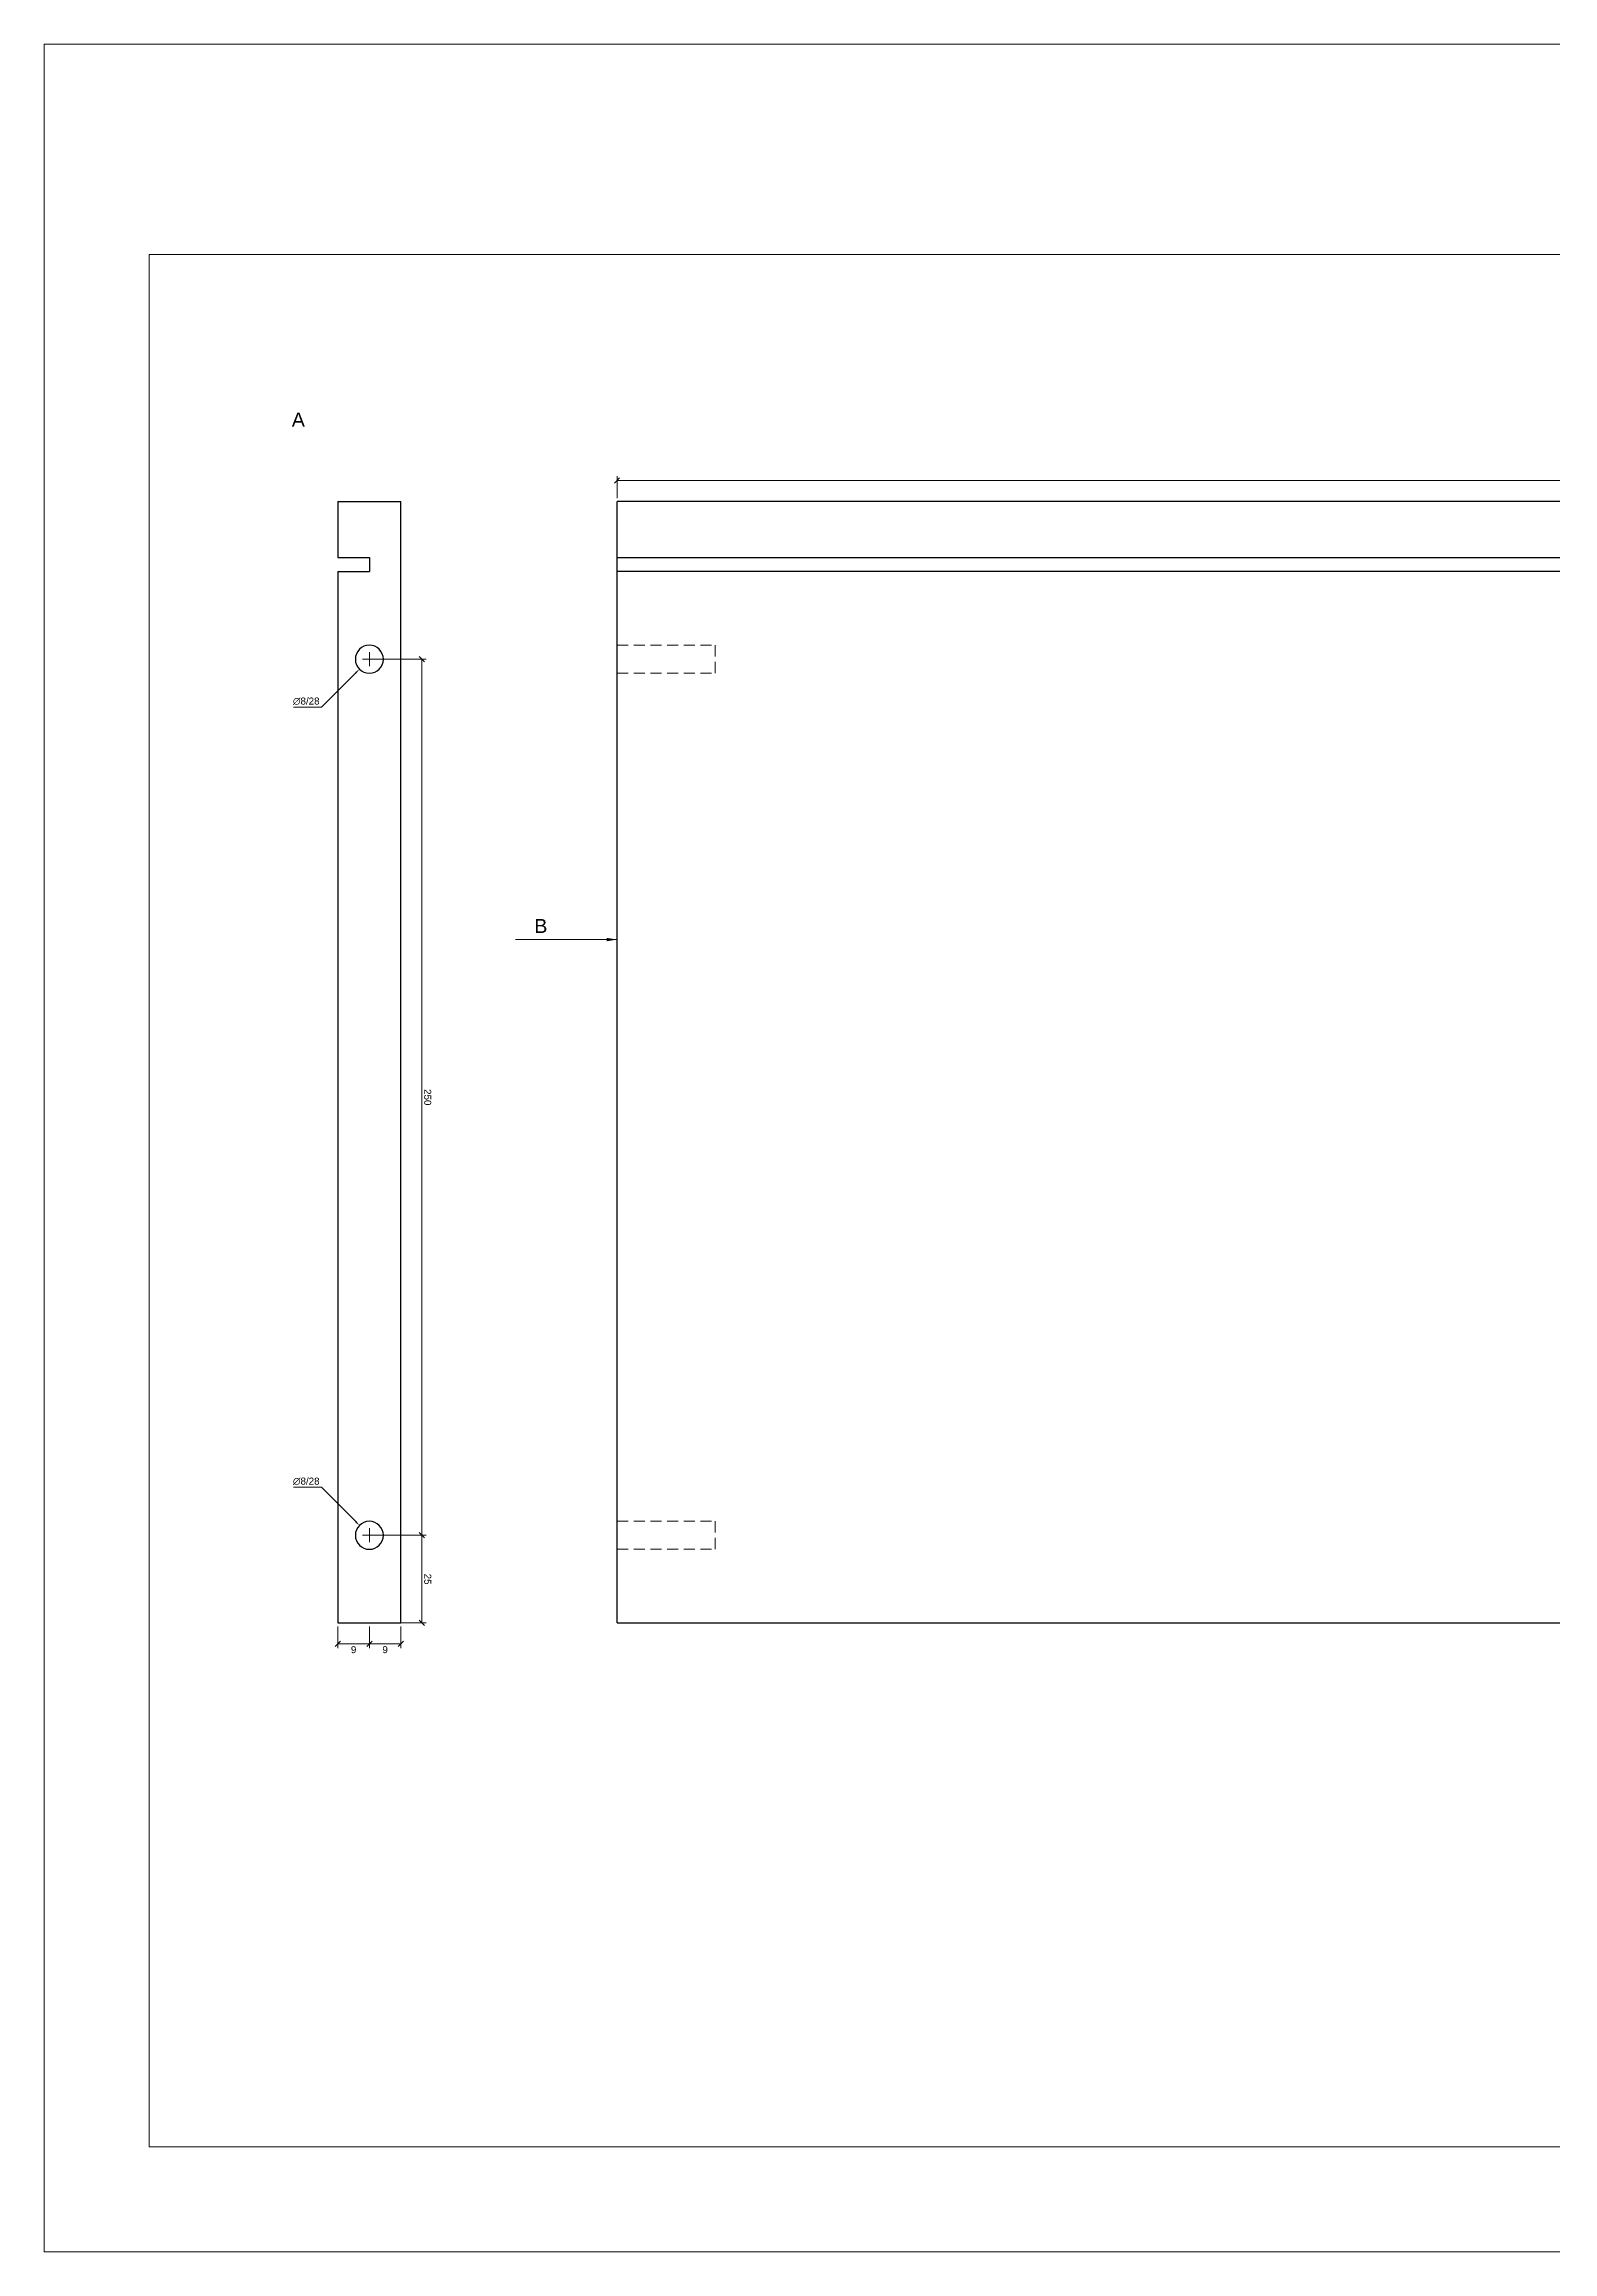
# Paper-space layout 'Cabinet base2' of a CAD drawing. Header units: millimetres. Extents: x -2 to 889, y -2 to 628.
# Drawn here: x -2 to 428, y -2 to 628 of the extents above; entities that cross this region are included whole.
import ezdxf

# ---------------------------------------------------------------- set-up
doc = ezdxf.new("R2010")
doc.units = ezdxf.units.MM
doc.linetypes.add('HIDDEN2', pattern=[4.7625, 3.175, -1.5875])
doc.layers.get('0').update_dxf_attribs({"true_color": 0xc2c2ced6})
for name, color, linetype, true_color in [('New project_cabinet-001_Cabinet base_Machining group1_View from right', 1, 'Continuous', 0xc2ff0000), ('New project_cabinet-001_Cabinet base_Machining group_View from right', 1, 'Continuous', 0xc2ff0000), ('New project_cabinet-001_Cabinet base_View from above', 1, 'Continuous', 0xc2ff0000), ('New project_cabinet-001_Cabinet base_View from right', 1, 'Continuous', 0xc2ff0000)]:
    doc.layers.add(name, color=color, linetype=linetype, true_color=true_color)
doc.layers.add('TitleBlock', color=7, linetype='Continuous')
doc.styles.add('Blum_Dimension', font='arial.ttf', dxfattribs={"height": 2})
doc.styles.add('Blum_ViewInfo', font='arial.ttf', dxfattribs={"height": 4})
doc.dimstyles.new('Blum_Default', dxfattribs={"dimtxt": 2, "dimasz": 1.5, "dimexe": 1.25, "dimexo": 1, "dimtad": 1, "dimtxsty": 'Blum_Dimension', "dimblk": 'OBLIQUE', "dimcen": 2, "dimadec": 0, "dimazin": 2, "dimtfac": 1, "dimtix": 1, "dimtmove": 0, "dimatfit": 3, "dimfxl": 1, "dimlwd": 5, "dimlwe": 5, "dimarcsym": 0})
doc.dimstyles.new('Blum_Default$4', dxfattribs={"dimtxt": 2, "dimasz": 1.5, "dimexe": 1.25, "dimexo": 1, "dimtad": 1, "dimtih": 1, "dimtoh": 1, "dimtxsty": 'Blum_Dimension', "dimblk1": 'OBLIQUE', "dimsah": 1, "dimcen": 2, "dimadec": 0, "dimazin": 2, "dimtfac": 1, "dimtofl": 0, "dimtmove": 0, "dimatfit": 3, "dimfxl": 1, "dimlwd": 5, "dimlwe": 5, "dimarcsym": 0})
doc.dimstyles.new('Blum_ViewInfo', dxfattribs={"dimtxt": 4, "dimasz": 3, "dimexe": 1.25, "dimexo": 1, "dimtad": 1, "dimtxsty": 'Blum_ViewInfo', "dimblk": 'OBLIQUE', "dimcen": 0.09, "dimadec": 0, "dimazin": 2, "dimtfac": 1, "dimtofl": 0, "dimtmove": 0, "dimatfit": 2, "dimfxl": 1, "dimlwd": 20, "dimlwe": 20, "dimarcsym": 0})

# ---------------------------------------------------------------- blocks, each defined once
blk = doc.blocks.new('TitleBlock_Cabinet base2')
at = {"layer": 'TitleBlock', "lineweight": 0}
for points in [[(-0.79, -0.79, 0), (-0.79, 209.21, 0), (296.21, 209.21, 0), (296.21, -0.79, 0)], [(9.21, 9.21, 0), (9.21, 189.21, 0), (286.21, 189.21, 0), (286.21, 9.21, 0)]]:
    blk.add_polyline3d(points, close=True, dxfattribs=at)
blk = doc.blocks.new('_Oblique')
at = {"color": 0, "linetype": 'ByBlock', "lineweight": -2}
blk.add_line((-0.5, -0.5), (0.5, 0.5), dxfattribs=at)
blk = doc.blocks.new('*D82')
at = {"layer": 'Defpoints', "color": 0, "lineweight": 0}
for p in [(90.44, 202.1), (105.44, 202.1), (90.44, 177.1)]:
    blk.add_point(p, dxfattribs=at)
at = {"layer": 'New project_cabinet-001_Cabinet base_View from right', "color": 0, "lineweight": 5}
for p, q in [((91.44, 202.1), (106.69, 202.1)), ((105.44, 177.1), (105.44, 202.1)), ((91.44, 177.1), (106.69, 177.1))]:
    blk.add_line(p, q, dxfattribs=at)
at = {"layer": 'New project_cabinet-001_Cabinet base_View from right', "color": 0, "lineweight": 5, "xscale": 1.5, "yscale": 1.5, "zscale": 1.5}
for p, rotation in [((105.44, 202.1), 90), ((105.44, 177.1), 270)]:
    blk.add_blockref('_Oblique', p, dxfattribs=dict(at, rotation=rotation))
at = {"layer": 'New project_cabinet-001_Cabinet base_View from right', "color": 0, "lineweight": 0, "insert": (107.08, 189.6), "char_height": 2, "attachment_point": 5, "rotation": 270, "style": 'Blum_Dimension'}
blk.add_mtext('25', dxfattribs=at)
blk = doc.blocks.new('*D85')
at = {"layer": 'Defpoints', "color": 0, "lineweight": 0}
for p in [(90.44, 452.1), (105.44, 452.1), (90.44, 202.1)]:
    blk.add_point(p, dxfattribs=at)
at = {"layer": 'New project_cabinet-001_Cabinet base_View from right', "color": 0, "lineweight": 5}
for p, q in [((91.44, 452.1), (106.69, 452.1)), ((105.44, 202.1), (105.44, 452.1)), ((91.44, 202.1), (106.69, 202.1))]:
    blk.add_line(p, q, dxfattribs=at)
at = {"layer": 'New project_cabinet-001_Cabinet base_View from right', "color": 0, "lineweight": 5, "xscale": 1.5, "yscale": 1.5, "zscale": 1.5}
for p, rotation in [((105.44, 452.1), 90), ((105.44, 202.1), 270)]:
    blk.add_blockref('_Oblique', p, dxfattribs=dict(at, rotation=rotation))
at = {"layer": 'New project_cabinet-001_Cabinet base_View from right', "color": 0, "lineweight": 0, "insert": (107.08, 327.1), "char_height": 2, "attachment_point": 5, "rotation": 270, "style": 'Blum_Dimension'}
blk.add_mtext('250', dxfattribs=at)
blk = doc.blocks.new('*D88')
at = {"layer": 'Defpoints', "color": 0, "lineweight": 0}
for p in [(81.44, 177.1), (90.44, 177.1), (90.44, 171.1)]:
    blk.add_point(p, dxfattribs=at)
at = {"layer": 'New project_cabinet-001_Cabinet base_View from right', "color": 0, "lineweight": 5}
for p, q in [((81.44, 176.1), (81.44, 169.85)), ((81.44, 171.1), (90.44, 171.1)), ((90.44, 176.1), (90.44, 169.85))]:
    blk.add_line(p, q, dxfattribs=at)
at = {"layer": 'New project_cabinet-001_Cabinet base_View from right', "color": 0, "lineweight": 5, "xscale": 1.5, "yscale": 1.5, "zscale": 1.5, "rotation": 180}
blk.add_blockref('_Oblique', (81.44, 171.1), dxfattribs=at)
at = {"layer": 'New project_cabinet-001_Cabinet base_View from right', "color": 0, "lineweight": 5, "xscale": 1.5, "yscale": 1.5, "zscale": 1.5}
blk.add_blockref('_Oblique', (90.44, 171.1), dxfattribs=at)
at = {"layer": 'New project_cabinet-001_Cabinet base_View from right', "color": 0, "lineweight": 0, "insert": (85.94, 169.45), "char_height": 2, "attachment_point": 5, "style": 'Blum_Dimension'}
blk.add_mtext('9', dxfattribs=at)
blk = doc.blocks.new('*D91')
at = {"layer": 'Defpoints', "color": 0, "lineweight": 0}
for p in [(90.44, 177.1), (99.44, 177.1), (99.44, 171.1)]:
    blk.add_point(p, dxfattribs=at)
at = {"layer": 'New project_cabinet-001_Cabinet base_View from right', "color": 0, "lineweight": 5}
for p, q in [((90.44, 176.1), (90.44, 169.85)), ((90.44, 171.1), (99.44, 171.1)), ((99.44, 176.1), (99.44, 169.85))]:
    blk.add_line(p, q, dxfattribs=at)
at = {"layer": 'New project_cabinet-001_Cabinet base_View from right', "color": 0, "lineweight": 5, "xscale": 1.5, "yscale": 1.5, "zscale": 1.5, "rotation": 180}
blk.add_blockref('_Oblique', (90.44, 171.1), dxfattribs=at)
at = {"layer": 'New project_cabinet-001_Cabinet base_View from right', "color": 0, "lineweight": 5, "xscale": 1.5, "yscale": 1.5, "zscale": 1.5}
blk.add_blockref('_Oblique', (99.44, 171.1), dxfattribs=at)
at = {"layer": 'New project_cabinet-001_Cabinet base_View from right', "color": 0, "lineweight": 0, "insert": (94.94, 169.45), "char_height": 2, "attachment_point": 5, "style": 'Blum_Dimension'}
blk.add_mtext('9', dxfattribs=at)
blk = doc.blocks.new('*D94')
at = {"layer": 'Defpoints', "color": 0, "lineweight": 0}
for p in [(87.61, 204.93), (93.26, 199.27)]:
    blk.add_point(p, dxfattribs=at)
at = {"layer": 'New project_cabinet-001_Cabinet base_Machining group_View from right', "color": 0, "lineweight": 5}
for p, q in [((68.74, 215.8), (76.74, 215.8)), ((76.74, 215.8), (86.55, 205.99)), ((88.44, 202.1), (92.44, 202.1)), ((90.44, 200.1), (90.44, 204.1))]:
    blk.add_line(p, q, dxfattribs=at)
at = {"layer": 'New project_cabinet-001_Cabinet base_Machining group_View from right', "color": 0, "lineweight": 0}
blk.add_solid([(86.72, 206.16), (86.37, 205.81), (87.61, 204.93)], dxfattribs=at)
at = {"layer": 'New project_cabinet-001_Cabinet base_Machining group_View from right', "color": 0, "lineweight": 0, "insert": (72.42, 217.5), "char_height": 2, "attachment_point": 5, "style": 'Blum_Dimension'}
blk.add_mtext('∅8/28', dxfattribs=at)
blk = doc.blocks.new('*D97')
at = {"layer": 'Defpoints', "color": 0, "lineweight": 0}
for p in [(93.26, 454.93), (87.61, 449.27)]:
    blk.add_point(p, dxfattribs=at)
at = {"layer": 'New project_cabinet-001_Cabinet base_Machining group1_View from right', "color": 0, "lineweight": 5}
for p, q in [((90.44, 450.1), (90.44, 454.1)), ((76.74, 438.4), (86.55, 448.21)), ((88.44, 452.1), (92.44, 452.1)), ((68.74, 438.4), (76.74, 438.4))]:
    blk.add_line(p, q, dxfattribs=at)
at = {"layer": 'New project_cabinet-001_Cabinet base_Machining group1_View from right', "color": 0, "lineweight": 0}
blk.add_solid([(86.37, 448.38), (86.72, 448.03), (87.61, 449.27)], dxfattribs=at)
at = {"layer": 'New project_cabinet-001_Cabinet base_Machining group1_View from right', "color": 0, "lineweight": 0, "insert": (72.42, 440.1), "char_height": 2, "attachment_point": 5, "style": 'Blum_Dimension'}
blk.add_mtext('∅8/28', dxfattribs=at)
blk = doc.blocks.new('*D118')
at = {"layer": 'Defpoints', "color": 0, "lineweight": 0}
for p in [(725.12, 503.1), (161.12, 497.1), (725.12, 497.1)]:
    blk.add_point(p, dxfattribs=at)
at = {"layer": 'New project_cabinet-001_Cabinet base_View from above', "color": 0, "lineweight": 5}
for p, q in [((161.12, 498.1), (161.12, 504.35)), ((725.12, 498.1), (725.12, 504.35)), ((161.12, 503.1), (725.12, 503.1))]:
    blk.add_line(p, q, dxfattribs=at)
at = {"layer": 'New project_cabinet-001_Cabinet base_View from above', "color": 0, "lineweight": 5, "xscale": 1.5, "yscale": 1.5, "zscale": 1.5, "rotation": 180}
blk.add_blockref('_Oblique', (161.12, 503.1), dxfattribs=at)
at = {"layer": 'New project_cabinet-001_Cabinet base_View from above', "color": 0, "lineweight": 5, "xscale": 1.5, "yscale": 1.5, "zscale": 1.5}
blk.add_blockref('_Oblique', (725.12, 503.1), dxfattribs=at)
at = {"layer": 'New project_cabinet-001_Cabinet base_View from above', "color": 0, "lineweight": 0, "insert": (443.12, 504.74), "char_height": 2, "attachment_point": 5, "style": 'Blum_Dimension'}
blk.add_mtext('564', dxfattribs=at)

psp = doc.layouts.new('Cabinet base2')

# ---------------------------------------------------------------- linework, layer by layer
at = {"linetype": 'Continuous', "lineweight": 30}
for p, q in [((81.436, 497.097), (81.436, 481.097)), ((81.436, 497.097), (99.436, 497.097)), ((99.436, 177.097), (99.436, 497.097)), ((161.119, 481.097), (161.119, 497.097)), ((725.119, 497.097), (161.119, 497.097)), ((81.436, 481.097), (90.436, 481.097)), ((90.436, 481.097), (90.436, 477.097)), ((161.119, 481.097), (725.119, 481.097)), ((161.119, 477.097), (161.119, 481.097)), ((81.436, 477.097), (90.436, 477.097)), ((81.436, 477.097), (81.436, 177.097)), ((725.119, 477.097), (161.119, 477.097)), ((161.119, 456.097), (161.119, 477.097)), ((161.119, 448.097), (161.119, 456.097)), ((161.119, 206.097), (161.119, 448.097)), ((161.119, 198.097), (161.119, 206.097)), ((161.119, 177.097), (161.119, 198.097)), ((81.436, 177.097), (99.436, 177.097)), ((161.119, 177.097), (725.119, 177.097))]:
    psp.add_line(p, q, dxfattribs=at)
at = {"linetype": 'HIDDEN2', "lineweight": 5}
for p, q in [((161.119, 456.097), (189.119, 456.097)), ((189.119, 456.097), (189.119, 448.097)), ((161.119, 448.097), (189.119, 448.097)), ((161.119, 206.097), (189.119, 206.097)), ((189.119, 206.097), (189.119, 198.097)), ((161.119, 198.097), (189.119, 198.097))]:
    psp.add_line(p, q, dxfattribs=at)
at = {"linetype": 'Continuous', "lineweight": 30, "extrusion": (0, 0, -1)}
for centre in [(-90.436, 452.097), (-90.436, 202.097)]:
    psp.add_circle(centre, 4, dxfattribs=at)

# ---------------------------------------------------------------- block references
at = {"lineweight": 0, "xscale": 3, "yscale": 3, "zscale": 3}
psp.add_blockref('TitleBlock_Cabinet base2', (0, 0), dxfattribs=at)

# ---------------------------------------------------------------- texts
at = {"lineweight": 0, "char_height": 4, "style": 'Blum_ViewInfo'}
for s, insert, attachment_point in [('A', (68.311, 518.472), 7), ('B', (141.244, 373.972), 9)]:
    psp.add_mtext(s, dxfattribs=dict(at, insert=insert, attachment_point=attachment_point))

# ---------------------------------------------------------------- dimensions: what is measured, and where the dimension line sits
at = {"layer": 'New project_cabinet-001_Cabinet base_Machining group1_View from right', "lineweight": 0}
dim = psp.add_diameter_dim_2p(p1=(93.265, 454.925), p2=(87.608, 449.268), dimstyle='Blum_Default$4', override={"dimscale": 0, "dimpost": '/28'}, dxfattribs=at)
dim.commit()
dim.dimension.update_dxf_attribs({"geometry": '*D97', "text_midpoint": (72.424, 438.396), "dimtype": 163})
at = {"layer": 'New project_cabinet-001_Cabinet base_Machining group_View from right', "lineweight": 0}
dim = psp.add_diameter_dim_2p(p1=(93.265, 199.268), p2=(87.608, 204.925), dimstyle='Blum_Default$4', override={"dimscale": 0, "dimpost": '/28'}, dxfattribs=at)
dim.commit()
dim.dimension.update_dxf_attribs({"geometry": '*D94', "text_midpoint": (72.424, 215.797), "dimtype": 163})
at = {"layer": 'New project_cabinet-001_Cabinet base_View from above', "lineweight": 0}
dim = psp.add_linear_dim(base=(725.119, 503.097), p1=(161.119, 497.097), p2=(725.119, 497.097), dimstyle='Blum_Default', override={"dimscale": 0}, dxfattribs=at)
dim.commit()
dim.dimension.update_dxf_attribs({"geometry": '*D118', "text_midpoint": (443.119, 504.743)})
at = {"layer": 'New project_cabinet-001_Cabinet base_View from right', "lineweight": 0}
for base, p1, p2, picture, middle in [((105.436, 452.097), (90.436, 202.097), (90.436, 452.097), '*D85', (107.083, 327.097)), ((105.436, 202.097), (90.436, 177.097), (90.436, 202.097), '*D82', (107.083, 189.597))]:
    dim = psp.add_linear_dim(base=base, p1=p1, p2=p2, angle=90, dimstyle='Blum_Default', override={"dimscale": 0}, dxfattribs=at)
    dim.commit()
    dim.dimension.update_dxf_attribs({"geometry": picture, "text_midpoint": middle})
for base, p1, p2, picture, middle in [((90.436, 171.097), (81.436, 177.097), (90.436, 177.097), '*D88', (85.936, 169.45)), ((99.436, 171.097), (90.436, 177.097), (99.436, 177.097), '*D91', (94.936, 169.45))]:
    dim = psp.add_linear_dim(base=base, p1=p1, p2=p2, dimstyle='Blum_Default', override={"dimscale": 0, "dimtad": 4}, dxfattribs=at)
    dim.commit()
    dim.dimension.update_dxf_attribs({"geometry": picture, "text_midpoint": middle})

# ---------------------------------------------------------------- leaders
at = {"lineweight": 0}
psp.add_leader([(161.119, 372.097), (132.182, 372.097)], dimstyle='Blum_ViewInfo', override={"dimscale": 0}, dxfattribs=at)

doc.saveas('drawing.dxf')
